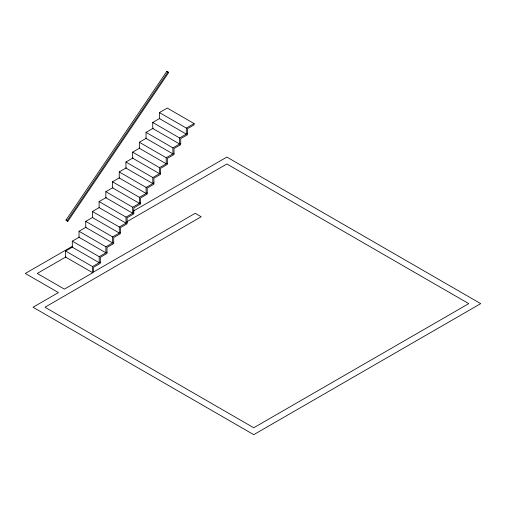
<?xml version="1.0" encoding="UTF-8"?>
<svg xmlns="http://www.w3.org/2000/svg" width="506" height="506" viewBox="0 0 506 506"><rect width="100%" height="100%" fill="white"/><g stroke="black" fill="none" stroke-linecap="round" stroke-linejoin="round"><path stroke-width="0.76" d="M66.046 220.04L166.835 71.333L167.954 71.978L168.637 72.605L67.855 221.312L66.046 220.04L67.855 221.312M67.165 220.686L167.954 71.978M159.441 112.566L186.316 128.088L186.316 134.122L159.441 118.6L159.441 112.566L167.233 108.069L194.108 123.584L194.108 124.881L187.435 128.733L187.403 134.773L180.737 138.625L180.705 144.659L174.032 148.517L174.001 154.551L167.328 158.403L167.303 164.444L160.63 168.296L160.63 173.039L152.806 177.543L125.931 162.028L125.931 168.062L152.806 183.577L153.925 182.932L146.107 187.435L119.226 171.92L119.226 177.954L146.107 193.469L146.107 187.435M152.736 122.458L179.617 137.974L179.617 144.008L152.736 128.492L152.736 122.458L159.883 118.334M146.038 132.351L172.913 147.866L172.913 153.9L146.038 138.385L146.038 132.351L153.179 128.227M139.333 142.243L166.208 157.758L166.208 163.792L139.333 148.277L139.333 142.243L146.474 138.119M132.635 152.135L159.51 167.65L159.51 173.685L132.635 158.169L132.635 152.135L139.776 148.011M125.931 162.028L133.072 157.904M186.316 128.088L194.108 123.584M119.226 171.92L126.373 167.796M179.617 137.974L187.435 133.47M132.698 207.22L132.698 213.254L105.824 197.732L105.824 191.698L132.698 207.22L140.491 202.716L139.403 203.361L112.528 187.846L112.528 181.806L119.669 177.682M172.913 147.866L180.737 143.362M105.824 191.698L112.971 187.574M166.208 157.758L174.032 153.255M99.125 201.59L126 217.106L126 223.146L99.125 207.624L99.125 201.59L106.266 197.466M159.51 167.65L167.328 163.147M92.421 211.483L119.296 226.998L119.296 233.032L92.421 217.517L92.421 211.483L99.562 207.359M85.723 221.375L112.598 236.89L112.598 242.924L85.723 227.409L85.723 221.375L92.864 217.251M79.018 231.267L105.893 246.783L105.893 252.817L79.018 237.301L79.018 231.267L86.159 227.143M112.528 181.806L139.403 197.327L147.227 192.824M72.314 241.16L99.195 256.675L99.195 262.709L72.314 247.194L72.314 241.16L79.461 237.036M72.447 246.245L25.3 273.461L58.418 292.582L33.035 307.237L253.746 434.667L480.7 303.632L226.871 157.088L133.261 211.135M65.995 256.865L37.248 273.461L64.388 289.135L92.756 272.759L65.616 257.086L65.616 251.052L72.756 246.928M126 217.106L133.818 212.602M126.924 221.685L226.871 163.982L468.752 303.632L253.746 427.766L44.977 307.237L201.192 216.739L195.215 213.292L92.49 272.601L92.49 266.567L65.616 251.052M119.296 226.998L127.12 222.495L127.12 217.757L133.793 213.905L133.818 207.865L140.491 204.013L140.523 197.972L147.195 194.121L147.227 188.08L153.9 184.228L153.925 178.188L160.598 174.336L160.598 173.046M112.598 236.89L120.415 232.387M105.893 246.783L113.717 242.279L113.717 237.535L120.39 233.683L120.415 227.649L127.088 223.797L127.088 222.501M99.195 256.675L107.013 252.171M92.49 266.567L100.314 262.064M168.637 72.605L166.835 71.333M152.806 177.543L152.806 183.577M139.403 197.327L139.403 203.361M113.686 242.285L113.686 243.576L107.013 247.428L106.987 253.468L100.314 257.32L100.283 263.36L93.61 267.212L93.61 271.956"/></g></svg>
